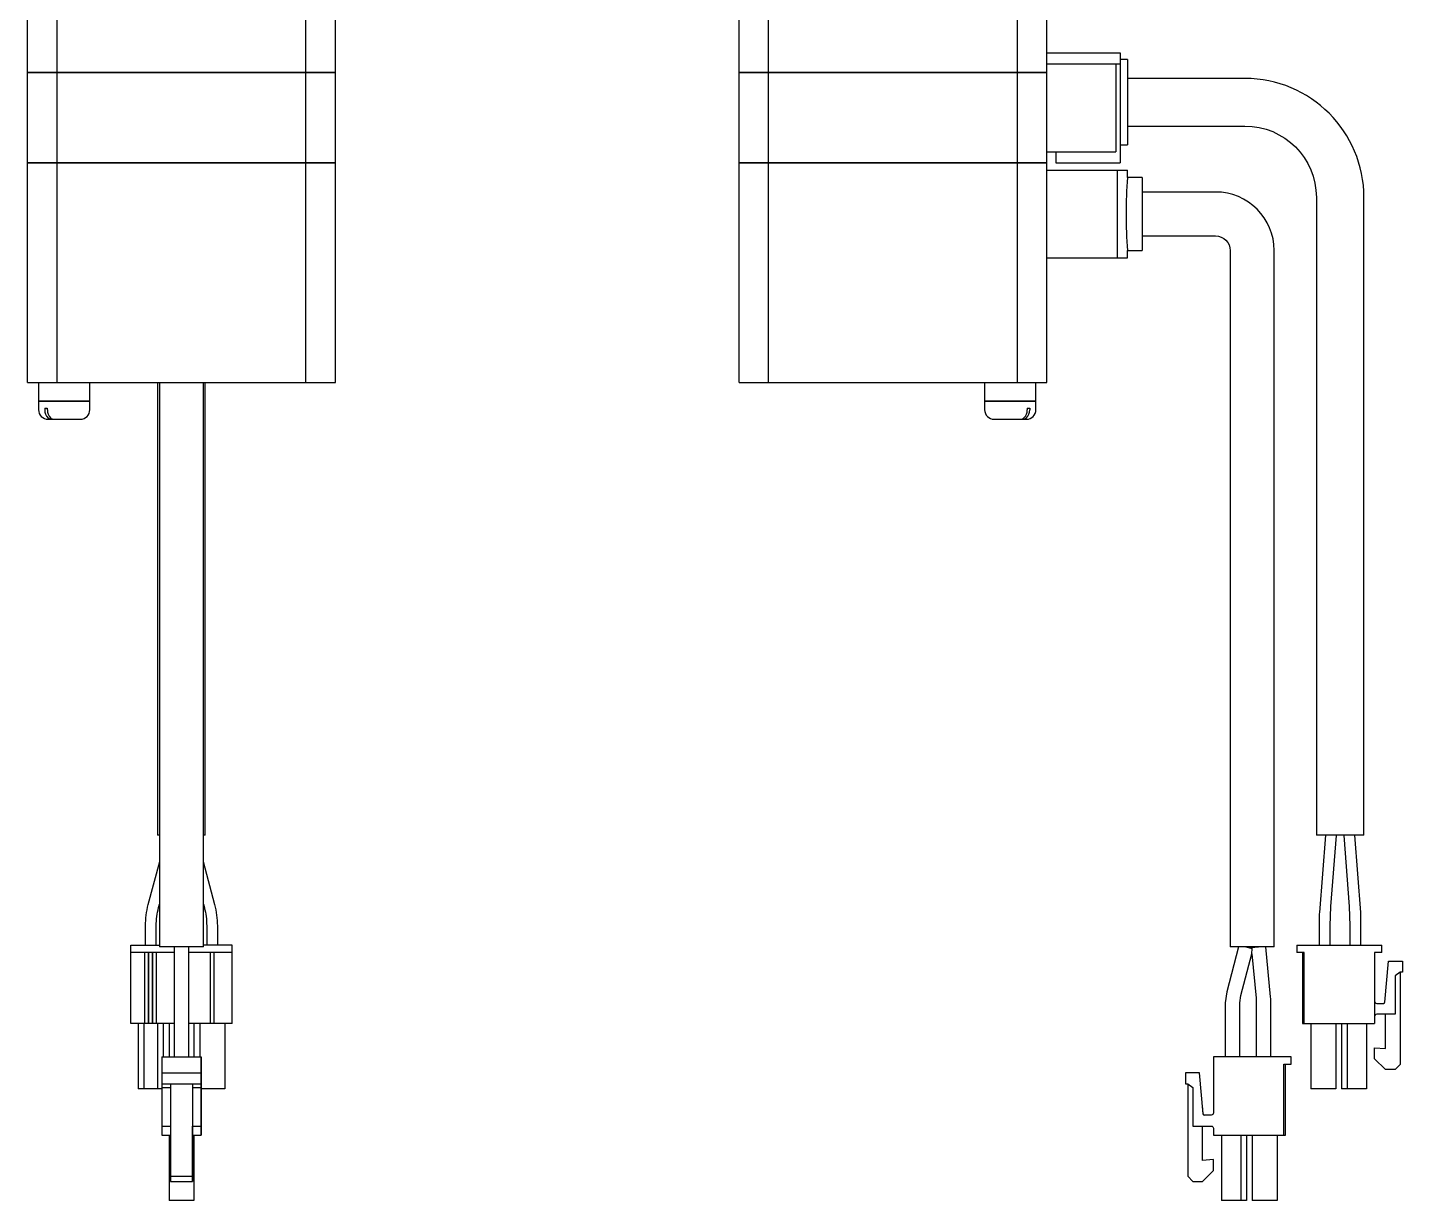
# Model space of a CAD drawing. Extents: x 0 to 805, y -8 to 496.
# Drawn here: x 397.1 to 584.7, y 86.7 to 246.7 of the extents above; entities that cross this region are included whole.
import ezdxf

# ---------------------------------------------------------------- set-up
doc = ezdxf.new("R2010")
doc.units = 0
doc.header["$LTSCALE"] = 0.5
doc.layers.add('MSM_CONTINUOUS', color=7, linetype='CONTINUOUS')

msp = doc.modelspace()

# ---------------------------------------------------------------- linework, layer by layer
at = {"layer": 'MSM_CONTINUOUS'}
for p, q in [((397.09, 240.6), (397.09, 264.55)), ((401.12, 240.6), (401.12, 264.55)), ((435.06, 240.6), (435.06, 264.55)), ((439.09, 240.6), (439.09, 264.55)), ((494.15, 240.6), (494.15, 264.55)), ((498.18, 240.6), (498.18, 264.55)), ((532.12, 240.6), (532.12, 264.55)), ((536.15, 228.3), (536.15, 264.55)), ((536.15, 243.3), (546.15, 243.3)), ((546.15, 243.3), (546.15, 228.3)), ((547.15, 242.37), (546.15, 242.37)), ((547.15, 242.37), (547.15, 230.73)), ((439.09, 240.6), (397.09, 240.6)), ((397.09, 228.3), (397.09, 240.55)), ((439.09, 240.55), (397.09, 240.55)), ((397.14, 240.55), (397.14, 240.6)), ((401.12, 228.3), (401.12, 240.55)), ((401.37, 240.55), (401.37, 240.6)), ((434.8, 240.55), (434.8, 240.6)), ((435.06, 228.3), (435.06, 240.55)), ((439.04, 240.55), (439.04, 240.6)), ((439.09, 228.3), (439.09, 240.55)), ((536.15, 240.6), (494.15, 240.6)), ((494.15, 228.3), (494.15, 240.55)), ((536.15, 240.55), (494.15, 240.55)), ((494.2, 240.55), (494.2, 240.6)), ((498.18, 228.3), (498.18, 240.55)), ((498.44, 240.55), (498.44, 240.6)), ((531.87, 240.55), (531.87, 240.6)), ((532.12, 228.3), (532.12, 240.55)), ((536.1, 240.55), (536.1, 240.6)), ((536.15, 241.8), (546.15, 241.8)), ((545.55, 241.8), (545.55, 229.8)), ((563.15, 239.8), (547.15, 239.8)), ((547.15, 233.3), (563.15, 233.3)), ((546.15, 230.73), (547.15, 230.73)), ((536.15, 229.8), (545.55, 229.8)), ((537.35, 229.8), (537.35, 228.3)), ((439.09, 228.3), (397.09, 228.3)), ((397.09, 198.3), (397.09, 228.25)), ((439.09, 228.25), (397.09, 228.25)), ((397.14, 228.25), (397.14, 228.3)), ((401.12, 198.3), (401.12, 228.25)), ((401.37, 228.25), (401.37, 228.3)), ((434.8, 228.25), (434.8, 228.3)), ((435.06, 198.3), (435.06, 228.25)), ((439.04, 228.25), (439.04, 228.3)), ((439.09, 198.3), (439.09, 228.25)), ((536.15, 228.3), (494.15, 228.3)), ((494.15, 198.3), (494.15, 228.25)), ((536.15, 228.25), (494.15, 228.25)), ((494.2, 228.25), (494.2, 228.3)), ((498.18, 198.3), (498.18, 228.25)), ((498.44, 228.25), (498.44, 228.3)), ((531.87, 228.25), (531.87, 228.3)), ((532.12, 198.3), (532.12, 228.25)), ((536.1, 228.25), (536.1, 228.3)), ((536.15, 198.3), (536.15, 228.25)), ((536.15, 227.3), (547.15, 227.3)), ((537.35, 228.3), (546.15, 228.3)), ((545.72, 227.3), (545.72, 215.3)), ((547.15, 226.3), (547.15, 227.3)), ((549.15, 226.3), (547.15, 226.3)), ((549.15, 226.3), (549.15, 216.3)), ((559.15, 224.3), (549.15, 224.3)), ((572.9, 223.55), (572.9, 136.55)), ((579.4, 136.55), (579.4, 223.55)), ((549.15, 218.3), (559.15, 218.3)), ((547.15, 215.3), (547.15, 216.3)), ((547.15, 216.3), (549.15, 216.3)), ((561.15, 216.3), (561.15, 121.3)), ((567.15, 121.3), (567.15, 216.3)), ((536.15, 215.3), (547.15, 215.3)), ((397.09, 198.3), (439.09, 198.3)), ((398.59, 198.3), (398.59, 195.8)), ((405.59, 195.8), (405.59, 198.3)), ((414.84, 198.3), (414.84, 136.55)), ((415.09, 198.3), (415.09, 121.3)), ((421.09, 121.3), (421.09, 198.3)), ((421.34, 136.55), (421.34, 198.3)), ((494.15, 198.3), (536.15, 198.3)), ((527.65, 198.3), (527.65, 195.8)), ((534.65, 195.8), (534.65, 198.3)), ((398.59, 195.8), (405.59, 195.8)), ((398.59, 195.75), (405.59, 195.75)), ((398.59, 195.75), (398.59, 194.6)), ((398.64, 195.8), (398.64, 195.75)), ((405.54, 195.75), (405.54, 195.8)), ((405.59, 194.6), (405.59, 195.75)), ((527.65, 195.8), (534.65, 195.8)), ((527.65, 195.75), (534.65, 195.75)), ((527.65, 195.75), (527.65, 194.6)), ((527.7, 195.8), (527.7, 195.75)), ((534.6, 195.75), (534.6, 195.8)), ((534.65, 194.6), (534.65, 195.75)), ((399.44, 194.8), (399.79, 194.8)), ((399.44, 194.8), (399.44, 194.6)), ((399.79, 194.8), (399.79, 194.6)), ((399.89, 193.3), (404.29, 193.3)), ((528.95, 193.3), (533.35, 193.3)), ((533.44, 194.8), (533.8, 194.8)), ((533.44, 194.8), (533.44, 194.6)), ((533.8, 194.8), (533.8, 194.6)), ((415.09, 136.55), (414.84, 136.55)), ((421.34, 136.55), (421.09, 136.55)), ((579.4, 136.55), (572.9, 136.55)), ((574.15, 136.55), (573.31, 126)), ((574.88, 126.81), (575.65, 136.49)), ((576.65, 136.49), (577.38, 126.81)), ((578.95, 125.98), (578.15, 136.55)), ((415.09, 132.92), (413.52, 127.06)), ((422.66, 127.06), (421.09, 132.92)), ((414.96, 126.67), (415.09, 127.13)), ((421.09, 127.13), (421.21, 126.67)), ((574.78, 124.17), (574.88, 126.81)), ((577.38, 126.81), (577.48, 124.18)), ((413.14, 124.17), (413.14, 121.55)), ((414.64, 121.55), (414.64, 124.17)), ((421.54, 124.18), (421.54, 121.55)), ((423.04, 121.55), (423.04, 124.18)), ((573.28, 125.15), (573.28, 121.55)), ((574.78, 121.55), (574.78, 124.17)), ((577.48, 124.18), (577.48, 121.55)), ((578.98, 121.55), (578.98, 125.17)), ((411.19, 121.55), (415.09, 121.55)), ((411.19, 110.85), (411.19, 121.55)), ((417.09, 120.55), (411.19, 120.55)), ((413.09, 110.85), (413.09, 120.55)), ((413.59, 110.85), (413.59, 120.55)), ((413.64, 110.85), (413.64, 120.55)), ((414.14, 110.85), (414.14, 120.55)), ((414.19, 110.85), (414.19, 120.55)), ((414.69, 110.85), (414.69, 120.55)), ((421.09, 121.3), (415.09, 121.3)), ((417.09, 121.3), (417.09, 114.92)), ((419.09, 114.92), (419.09, 121.3)), ((419.09, 114.39), (419.09, 121.3)), ((424.99, 120.55), (419.09, 120.55)), ((424.99, 121.55), (421.09, 121.55)), ((422.04, 110.85), (422.04, 120.55)), ((422.54, 110.85), (422.54, 120.55)), ((424.99, 110.85), (424.99, 121.55)), ((562.27, 121.3), (560.67, 115.17)), ((567.15, 121.3), (561.15, 121.3)), ((562.61, 114.67), (564.09, 120.35)), ((563.3, 121.3), (564.15, 121.08)), ((564.02, 121.11), (563.3, 121.3)), ((564.01, 121.2), (565, 121.3)), ((564.01, 121.2), (564.02, 121.11)), ((564.02, 121.11), (564.15, 121.08)), ((564.15, 121.08), (564.02, 121.11)), ((564.09, 120.35), (564.15, 121.08)), ((564.09, 120.35), (564.67, 114.3)), ((566.66, 114.49), (566.01, 121.3)), ((570.25, 121.55), (570.25, 120.55)), ((570.25, 121.55), (581.85, 121.55)), ((571.25, 120.55), (570.25, 120.55)), ((571, 120.55), (571, 110.85)), ((571.25, 110.85), (571.25, 120.55)), ((581.85, 120.55), (580.85, 120.55)), ((580.85, 120.55), (580.85, 110.85)), ((581.85, 120.55), (581.85, 121.55)), ((582.25, 113.78), (582.74, 119.35)), ((582.74, 119.35), (584.65, 119.35)), ((584.65, 119.35), (584.65, 117.85)), ((584.35, 117.85), (583.65, 117.35)), ((583.65, 117.35), (583.65, 112.1)), ((584.65, 117.85), (584.35, 117.85)), ((584.35, 117.85), (584.35, 105.25)), ((417.09, 114.92), (417.09, 113.66)), ((419.09, 113.66), (419.09, 114.92)), ((560.67, 115.17), (560.48, 113.66)), ((562.48, 113.66), (562.61, 114.67)), ((566.68, 114.2), (566.66, 114.49)), ((417.09, 113.66), (417.09, 106.3)), ((419.09, 114.2), (419.09, 114.39)), ((419.09, 106.3), (419.09, 114.2)), ((419.09, 106.3), (419.09, 113.66)), ((560.48, 113.66), (560.48, 106.3)), ((562.48, 106.3), (562.48, 113.66)), ((564.67, 114.3), (564.68, 114.2)), ((564.68, 114.2), (564.68, 106.3)), ((566.68, 106.3), (566.68, 114.2)), ((581.15, 113.6), (582.05, 113.6)), ((417.09, 110.85), (411.19, 110.85)), ((412.19, 110.85), (412.19, 101.95)), ((412.94, 110.85), (412.94, 101.95)), ((414.84, 110.85), (414.84, 101.95)), ((415.59, 110.85), (415.59, 106.3)), ((416.39, 110.85), (416.39, 106.3)), ((424.99, 110.85), (419.09, 110.85)), ((419.79, 110.85), (419.79, 106.3)), ((420.59, 110.85), (420.59, 106.3)), ((423.99, 110.85), (423.99, 101.95)), ((571, 110.85), (580.85, 110.85)), ((572.15, 110.85), (572.15, 101.95)), ((575.55, 110.85), (575.55, 101.95)), ((576.35, 110.85), (576.35, 101.95)), ((577.1, 110.85), (577.1, 101.95)), ((579.75, 110.85), (579.75, 101.95)), ((583.65, 112.1), (581.15, 112.1)), ((582.35, 107.42), (582.35, 112.1)), ((580.85, 107.55), (582.35, 107.42)), ((580.85, 106.05), (580.85, 107.55)), ((415.39, 106.3), (420.79, 106.3)), ((415.39, 106.3), (415.39, 104.1)), ((420.79, 106.3), (420.79, 98.65)), ((420.79, 105.3), (420.79, 106.3)), ((420.79, 95.6), (420.79, 105.3)), ((558.85, 106.3), (558.85, 98.65)), ((569.45, 106.3), (558.85, 106.3)), ((568.45, 95.6), (568.45, 105.3)), ((568.45, 105.3), (569.45, 105.3)), ((568.45, 95.6), (568.45, 105.3)), ((568.7, 95.6), (568.7, 105.3)), ((569.45, 105.3), (569.45, 106.3)), ((569.45, 105.3), (569.45, 106.3)), ((582.35, 104.55), (580.85, 106.05)), ((584.35, 105.25), (583.65, 104.55)), ((415.39, 104.1), (415.39, 102.6)), ((415.39, 104.1), (420.79, 104.1)), ((420.79, 104.1), (420.79, 102.6)), ((420.79, 98.53), (420.79, 104.1)), ((555.05, 104.1), (555.05, 102.6)), ((556.97, 104.1), (555.05, 104.1)), ((557.45, 98.53), (556.97, 104.1)), ((557.45, 98.53), (556.97, 104.1)), ((583.65, 104.55), (582.35, 104.55)), ((415.39, 101.95), (412.19, 101.95)), ((415.39, 102.6), (420.79, 102.6)), ((415.39, 102.6), (415.39, 102.1)), ((415.39, 102.1), (416.59, 102.1)), ((415.39, 102.1), (415.39, 96.85)), ((416.59, 102.6), (416.59, 90)), ((419.59, 102.6), (419.59, 102.1)), ((419.59, 102.6), (419.59, 90)), ((419.59, 102.1), (420.79, 102.1)), ((419.59, 102.1), (419.59, 96.85)), ((420.79, 102.6), (420.79, 102.1)), ((420.79, 102.1), (420.79, 96.85)), ((423.99, 101.95), (420.79, 101.95)), ((555.05, 102.6), (555.35, 102.6)), ((555.35, 102.6), (556.05, 102.1)), ((555.35, 102.6), (555.35, 90)), ((556.05, 102.1), (556.05, 96.85)), ((575.55, 101.95), (572.15, 101.95)), ((579.75, 101.95), (576.35, 101.95)), ((557.45, 98.53), (557.35, 99.68)), ((557.45, 98.53), (557.35, 99.68)), ((557.35, 99.68), (557.35, 99.68)), ((420.79, 98.65), (420.79, 98.35)), ((420.79, 98.35), (420.79, 98.53)), ((558.55, 98.35), (557.65, 98.35)), ((415.39, 96.85), (416.59, 96.85)), ((415.39, 96.85), (415.39, 96.55)), ((415.39, 96.55), (415.39, 95.6)), ((419.59, 92.17), (419.59, 96.85)), ((419.59, 96.85), (420.79, 96.85)), ((419.59, 96.55), (419.59, 96.85)), ((420.79, 96.85), (420.79, 96.55)), ((420.79, 96.55), (420.79, 95.6)), ((556.05, 96.85), (558.55, 96.85)), ((557.35, 92.17), (557.35, 96.85)), ((557.35, 92.17), (557.35, 96.85)), ((558.85, 96.55), (558.85, 95.6)), ((415.39, 95.6), (416.59, 95.6)), ((416.39, 95.6), (416.39, 86.7)), ((419.59, 95.6), (420.79, 95.6)), ((419.79, 95.6), (419.79, 86.7)), ((419.79, 95.6), (419.79, 86.7)), ((419.79, 95.6), (419.79, 86.7)), ((558.85, 95.6), (568.45, 95.6)), ((559.95, 95.6), (559.95, 86.7)), ((562.6, 95.6), (562.6, 86.7)), ((563.35, 95.6), (563.35, 86.7)), ((563.35, 95.6), (563.35, 86.7)), ((564.15, 95.6), (564.15, 86.7)), ((567.55, 95.6), (567.55, 86.7)), ((567.55, 95.6), (567.55, 86.7)), ((568.45, 95.6), (568.7, 95.6)), ((419.59, 92.3), (419.59, 92.17)), ((419.59, 90.8), (419.59, 92.3)), ((558.85, 92.3), (557.35, 92.17)), ((558.85, 90.8), (558.85, 92.3)), ((558.85, 90.8), (558.85, 92.3)), ((419.59, 89.3), (419.59, 90.8)), ((557.35, 89.3), (558.85, 90.8)), ((557.35, 89.3), (558.85, 90.8)), ((416.59, 90), (419.59, 90)), ((416.59, 90), (416.59, 89.3)), ((416.59, 89.3), (419.59, 89.3)), ((419.59, 90), (419.59, 89.3)), ((555.35, 90), (556.05, 89.3)), ((556.05, 89.3), (557.35, 89.3)), ((419.79, 86.7), (416.39, 86.7)), ((563.35, 86.7), (559.95, 86.7)), ((567.55, 86.7), (564.15, 86.7))]:
    msp.add_line(p, q, dxfattribs=at)
for centre, radius, start, end in [((563.15, 223.55), 16.25, 0, 90), ((606.94, 221.3), 60, 175.2198, 184.7802), ((559.15, 216.3), 8, 0, 90), ((399.89, 194.6), 1.3, 180, 270), ((400.84, 194.52), 1.41, 177.1822, 228.6257), ((401.18, 194.51), 1.39, 176.96, 227.1801), ((400.39, 194.05), 0.751, 231.1045, 268.2319), ((400.74, 194.05), 0.754, 228.1061, 264.1834), ((404.29, 194.6), 1.3, 270, 0), ((528.95, 194.6), 1.3, 180, 270), ((532.5, 194.05), 0.754, 275.8166, 311.8939), ((532.85, 194.05), 0.751, 271.7681, 308.8955), ((532.06, 194.51), 1.39, 312.8199, 3.04), ((532.39, 194.52), 1.41, 311.3743, 2.8178), ((533.35, 194.6), 1.3, 270, 0), ((424.29, 124.18), 11.15, 165.0015, 180.0068), ((411.88, 124.18), 11.15, 359.9911, 15.0006), ((584.03, 125.15), 10.75, 175.452, 180), ((568.23, 125.17), 10.75, 0, 4.2892), ((581.15, 113.9), 0.3, 180, 270), ((582.05, 113.8), 0.2, 270, 355), ((581.15, 111.8), 0.3, 90, 180), ((557.65, 98.55), 0.2, 185, 270), ((557.65, 98.55), 0.2, 185, 270)]:
    msp.add_arc(centre, radius, start, end, dxfattribs=at)
at = {"layer": 'MSM_CONTINUOUS', "extrusion": (0, 0, -1)}
for centre, radius, start, end in [((-563.15, 223.55), 9.75, 90, 180), ((-559.15, 216.3), 2, 90, 180), ((-424.29, 124.18), 9.65, 359.9899, 14.9986), ((-411.88, 124.18), 9.65, 165.0035, 180.008), ((-557.65, 98.55), 0.2, 270, 355), ((-558.55, 98.65), 0.3, 180, 270), ((-558.55, 96.55), 0.3, 90, 180)]:
    msp.add_arc(centre, radius, start, end, dxfattribs=at)

doc.saveas('drawing.dxf')
